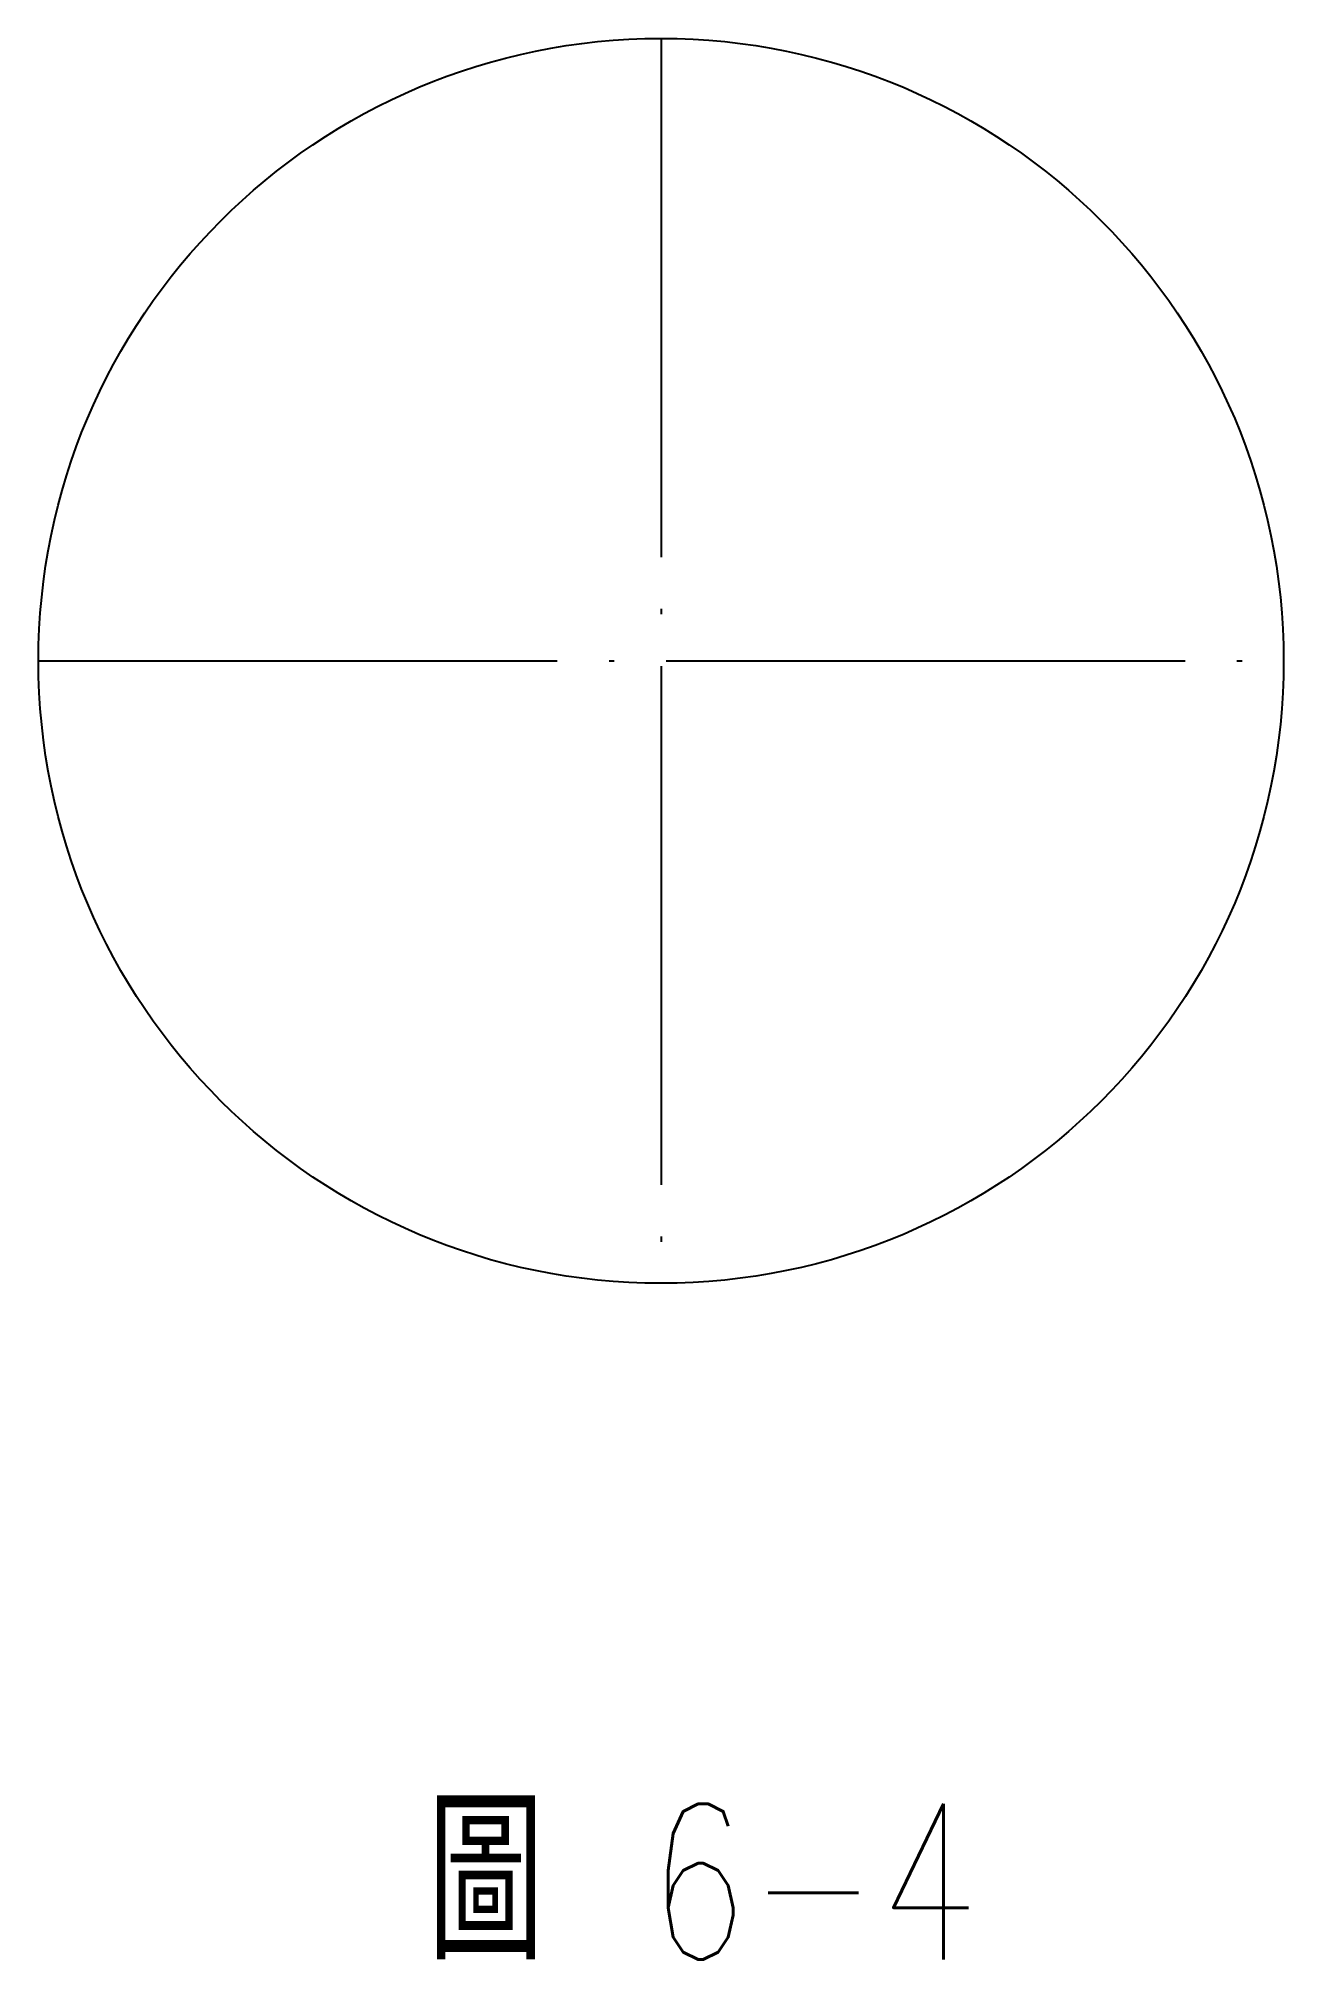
# Model space of a CAD drawing. Extents: x 44.1 to 68.1, y 240.6 to 277.6.
import ezdxf

# ---------------------------------------------------------------- set-up
doc = ezdxf.new("R2010")
doc.units = 0
doc.linetypes.add('CENT10', pattern=[12, 10, -1, 0, -1])
doc.layers.add('CENT10', color=1, linetype='CENT10')
doc.layers.add('輪廓線', color=7, linetype='CONTINUOUS')
doc.styles.add('CNS', font='txt.shx', dxfattribs={"width": 0.75, "height": 3, "bigfont": 'chineset.shx'})

msp = doc.modelspace()

# ---------------------------------------------------------------- linework, layer by layer
at = {"layer": 'CENT10'}
for p, q in [((56.052, 277.632), (56.052, 253.632)), ((44.052, 265.632), (68.052, 265.632))]:
    msp.add_line(p, q, dxfattribs=at)
at = {"layer": '輪廓線'}
msp.add_circle((56.052, 265.632), 12, dxfattribs=at)
msp.add_circle((56.052, 265.632), 12, dxfattribs=at)

# ---------------------------------------------------------------- texts
at = {"layer": '輪廓線', "style": 'CNS', "width": 0.75}
msp.add_text('圖 6-4', height=3, dxfattribs=at).set_placement((51.55, 240.595))

doc.saveas('drawing.dxf')
